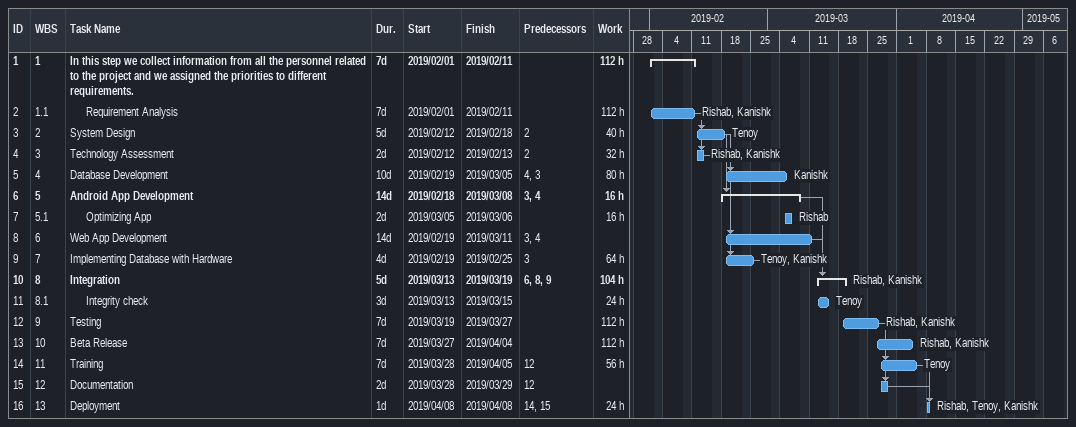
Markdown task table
| ID | WBS | Task | Duration | Start | Finish | Predecessors | Resources | Work (h) |
|---|---|---|---|---|---|---|---|---|
| 1 | 1 | **In this step we collect information from all the personnel related to the project and we assigned the priorities to different requirements.** | 7d | 2019-02-01 | 2019-02-11 |  |  | 112 |
| 2 | 1.1 | Requirement Analysis | 7d | 2019-02-01 | 2019-02-11 |  | Rishab, Kanishk | 112 |
| 3 | 2 | System Design | 5d | 2019-02-12 | 2019-02-18 | 2 | Tenoy | 40 |
| 4 | 3 | Technology Assessment | 2d | 2019-02-12 | 2019-02-13 | 2 | Rishab, Kanishk | 32 |
| 5 | 4 | Database Development | 10d | 2019-02-19 | 2019-03-05 | 4, 3 | Kanishk | 80 |
| 6 | 5 | **Android App Development** | 14d | 2019-02-18 | 2019-03-08 | 3, 4 |  | 16 |
| 7 | 5.1 | Optimizing App | 2d | 2019-03-05 | 2019-03-06 |  | Rishab | 16 |
| 8 | 6 | Web App Development | 14d | 2019-02-19 | 2019-03-11 | 3, 4 |  |  |
| 9 | 7 | Implementing Database with Hardware | 4d | 2019-02-19 | 2019-02-25 | 3 | Tenoy, Kanishk | 64 |
| 10 | 8 | **Integration** | 5d | 2019-03-13 | 2019-03-19 | 6, 8, 9 | Rishab, Kanishk | 104 |
| 11 | 8.1 | Integrity check | 3d | 2019-03-13 | 2019-03-15 |  | Tenoy | 24 |
| 12 | 9 | Testing | 7d | 2019-03-19 | 2019-03-27 |  | Rishab, Kanishk | 112 |
| 13 | 10 | Beta Release | 7d | 2019-03-27 | 2019-04-04 |  | Rishab, Kanishk | 112 |
| 14 | 11 | Training | 7d | 2019-03-28 | 2019-04-05 | 12 | Tenoy | 56 |
| 15 | 12 | Documentation | 2d | 2019-03-28 | 2019-03-29 | 12 |  |  |
| 16 | 13 | Deployment | 1d | 2019-04-08 | 2019-04-08 | 14, 15 | Rishab, Tenoy, Kanishk | 24 |
